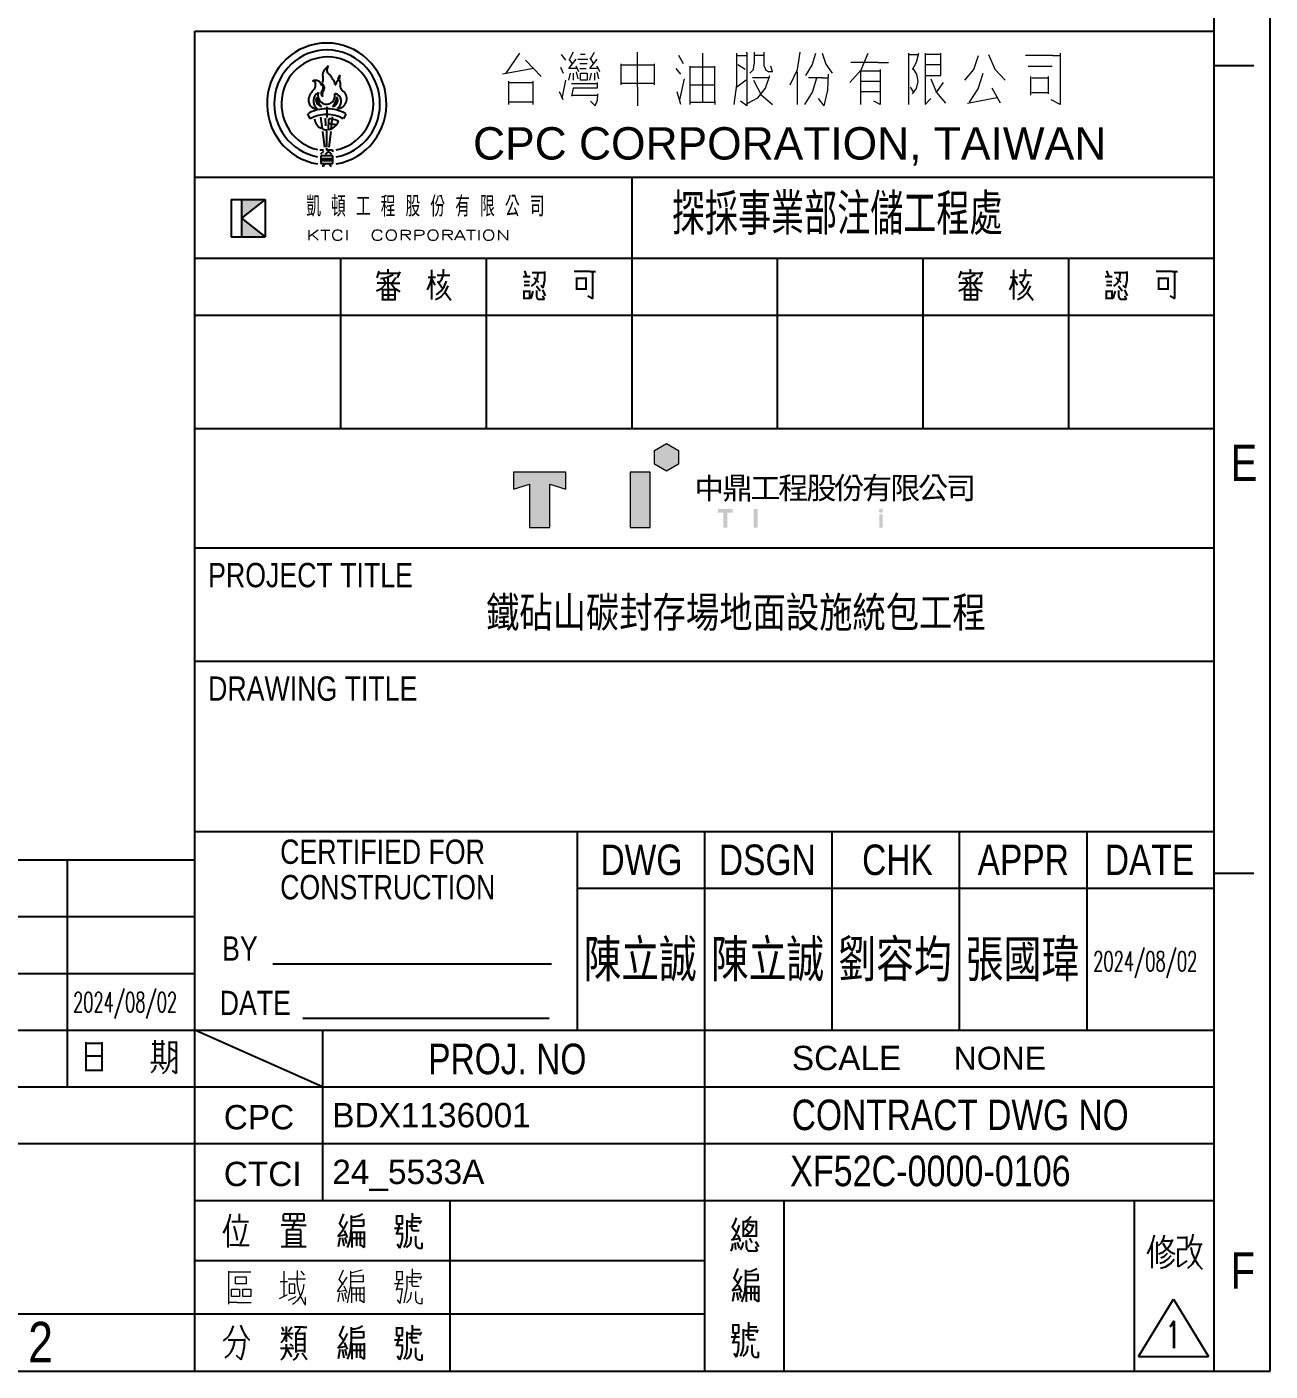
# Model space of a CAD drawing. Extents: x -15449 to 568150, y -1239737 to 53667.
# Drawn here: x 14326.9 to 14487.6, y 7246.1 to 7419.9 of the extents above; entities that cross this region are included whole.
import ezdxf
from ezdxf.enums import TextEntityAlignment as Align

# ---------------------------------------------------------------- set-up
doc = ezdxf.new("R2010")
doc.units = 0
doc.header["$LTSCALE"] = 8
doc.layers.get('0').update_dxf_attribs({"color": 1, "linetype": 'CONTINUOUS'})
for name, color, linetype in [('BOR', 1, 'CONTINUOUS'), ('frame', 7, 'CONTINUOUS'), ('圖框', 7, 'CONTINUOUS')]:
    doc.layers.add(name, color=color, linetype=linetype)
doc.styles.add('CTCIL_A1_DWG$0$ARIAL', font='Arial')
doc.styles.add('RAMANS', font='romans.shx', dxfattribs={"bigfont": 'chineset.shx'})
doc.styles.add('ROMANS', font='ROMANS')
doc.styles.get("Standard").update_dxf_attribs({"font": 'arial.ttf', "width": 0.8})
doc.styles.add('Standard2', font='romans.shx', dxfattribs={"width": 0.8, "bigfont": 'chineset.shx'})
doc.styles.add('WMF-微軟正黑體0', font='Microsoft JhengHei.ttf')

# ---------------------------------------------------------------- blocks, each defined once
blk = doc.blocks.new('CTCIL_A1_DWG')
at = {"layer": '圖框'}
h = blk.add_hatch(color=256, dxfattribs=at)
h.paths.add_polyline_path([(708.29, 154.57), (705.18, 154.57), (705.18, 152.13)])
h.paths.add_polyline_path([(705.18, 152.13), (705.18, 149.69), (708.29, 149.69)])
at = {"linetype": 'Continuous', "lineweight": 25}
for p, q in [((840, 1), (840, 593)), ((832.65, 1), (832.65, 585.5)), ((699.09, 1), (699.09, 176.62)), ((699.09, 176.62), (832.65, 176.62)), ((837.87, 172.08), (832.65, 172.08)), ((714.21, 165.13), (713.88, 165.82)), ((716.37, 166.72), (716.37, 165.34)), ((718.86, 165.82), (718.54, 165.13)), ((715.79, 163.82), (715.58, 165.38)), ((716.18, 165.22), (716.22, 164.21)), ((716.58, 163.72), (716.63, 165.16)), ((716.9, 164.48), (717.07, 164.45)), ((717.07, 165.39), (716.92, 163.81)), ((716.12, 161.42), (715.84, 163.5)), ((716.37, 161.42), (716.37, 163.71)), ((716.91, 163.5), (716.63, 161.42)), ((715.47, 161.1), (715.92, 161.1)), ((715.58, 160.57), (715.98, 160.89)), ((716.19, 160.52), (716.6, 160.83)), ((716.35, 161.31), (716.35, 161.1)), ((716.35, 161.1), (717.14, 161.1)), ((716.6, 160.83), (716.6, 161.1)), ((716.6, 160.83), (717.01, 160.52)), ((717.14, 161.1), (717.14, 160.81)), ((715.58, 160.3), (715.58, 159.3)), ((717.18, 160.3), (715.58, 160.3)), ((715.58, 159.96), (717.18, 159.96)), ((717.18, 159.63), (715.58, 159.63)), ((715.58, 159.3), (717.18, 159.3)), ((715.77, 159), (715.93, 159)), ((715.93, 159), (716.16, 159.3)), ((716.64, 159.29), (716.83, 159)), ((716.83, 159), (717, 159)), ((717.18, 159.3), (717.18, 160.3)), ((699.09, 157.5), (832.65, 157.5)), ((756.33, 157.5), (756.33, 124.55)), ((699.09, 146.87), (832.65, 146.87)), ((718.17, 146.87), (718.17, 124.55)), ((737.25, 146.87), (737.25, 124.55)), ((775.41, 146.87), (775.41, 124.55)), ((794.49, 146.87), (794.49, 124.55)), ((813.57, 146.87), (813.57, 124.55)), ((722.98, 144.3), (723.25, 145.19)), ((723.18, 144.92), (724.23, 144.92)), ((724.23, 144.92), (725.27, 144.92)), ((724.25, 144.35), (725.06, 144.75)), ((724.43, 144.92), (724.43, 145.45)), ((725.27, 144.92), (725.89, 144.92)), ((725.96, 145.1), (725.61, 144.3)), ((730.13, 144.04), (730.13, 145.37)), ((730.83, 144.66), (731.87, 144.66)), ((731.45, 144.11), (731.66, 144.66)), ((731.66, 144.75), (731.66, 145.45)), ((731.87, 144.66), (732.5, 144.66)), ((742.6, 144.43), (742.32, 145.23)), ((744.33, 144.96), (743.29, 144.96)), ((744, 144.23), (744.06, 144.96)), ((744.96, 144.96), (744.33, 144.96)), ((744.96, 143.98), (744.96, 145.14)), ((749.82, 145.14), (748.78, 145.14)), ((750.87, 145.14), (749.82, 145.14)), ((750.87, 145.14), (751.57, 145.14)), ((751.22, 144.25), (751.22, 145.14)), ((799.26, 144.3), (799.55, 145.19)), ((799.47, 144.92), (800.52, 144.92)), ((800.52, 144.92), (801.56, 144.92)), ((800.54, 144.35), (801.35, 144.75)), ((800.72, 144.92), (800.72, 145.46)), ((801.56, 144.92), (802.18, 144.92)), ((802.26, 145.1), (801.91, 144.3)), ((806.43, 144.04), (806.43, 145.37)), ((807.12, 144.66), (808.16, 144.66)), ((807.74, 144.11), (807.96, 144.66)), ((807.96, 144.75), (807.96, 145.46)), ((808.16, 144.66), (808.79, 144.66)), ((818.89, 144.43), (818.61, 145.23)), ((820.63, 144.96), (819.58, 144.96)), ((820.29, 144.23), (820.35, 144.96)), ((821.25, 144.96), (820.63, 144.96)), ((821.25, 143.99), (821.25, 145.14)), ((826.12, 145.14), (825.08, 145.14)), ((827.16, 145.14), (826.12, 145.14)), ((827.16, 145.14), (827.86, 145.14)), ((827.51, 144.25), (827.51, 145.14)), ((722.9, 142.62), (723.56, 142.91)), ((724.02, 143.59), (722.98, 143.59)), ((723.39, 144.22), (724.25, 144.35)), ((723.56, 142.91), (724.09, 143.51)), ((723.67, 142.8), (723.67, 141.47)), ((723.74, 144.22), (724.02, 143.68)), ((725.06, 143.59), (724.02, 143.59)), ((724.43, 143.06), (724.43, 144.39)), ((724.43, 143.06), (724.43, 141.74)), ((724.78, 143.59), (725.28, 142.9)), ((725.41, 144.3), (724.99, 143.68)), ((725.06, 143.59), (725.96, 143.59)), ((725.28, 142.9), (725.96, 142.53)), ((729.58, 142.71), (729.92, 143.52)), ((729.65, 144.39), (730.62, 144.39)), ((729.92, 143.52), (730.13, 144.39)), ((730.13, 144.13), (730.55, 143.33)), ((730.13, 142.71), (730.13, 144.04)), ((730.9, 143.86), (731.52, 142.97)), ((731.11, 143.68), (731.45, 144.11)), ((731.31, 142.54), (731.76, 143.14)), ((731.76, 143.14), (732.08, 143.86)), ((731.9, 142.42), (732.29, 143.24)), ((743.01, 144.43), (742.11, 144.43)), ((742.25, 143.81), (742.95, 143.81)), ((742.95, 143.28), (742.25, 143.28)), ((743.22, 143.19), (743.7, 143.6)), ((743.5, 144.34), (744.13, 143.72)), ((743.7, 143.6), (744, 144.23)), ((744.33, 142.57), (743.85, 143.19)), ((744.41, 143.36), (744.75, 143.01)), ((745.03, 141.95), (744.68, 142.75)), ((744.75, 143.01), (744.96, 143.98)), ((749.13, 143.01), (749.13, 144.34)), ((749.13, 144.25), (750.17, 144.25)), ((749.13, 142.75), (749.13, 143.01)), ((750.17, 142.83), (749.13, 142.83)), ((750.17, 144.25), (750.31, 144.25)), ((750.31, 142.83), (750.17, 142.83)), ((750.31, 144.34), (750.31, 143.01)), ((750.31, 143.01), (750.31, 142.75)), ((751.22, 142.92), (751.22, 144.25)), ((751.22, 141.59), (751.22, 142.92)), ((799.2, 142.62), (799.86, 142.92)), ((800.31, 143.6), (799.26, 143.6)), ((799.68, 144.22), (800.54, 144.35)), ((799.86, 142.92), (800.38, 143.51)), ((799.96, 142.8), (799.96, 141.47)), ((800.03, 144.22), (800.31, 143.69)), ((801.35, 143.6), (800.31, 143.6)), ((800.72, 143.07), (800.72, 144.39)), ((800.72, 143.07), (800.72, 141.74)), ((801.07, 143.6), (801.57, 142.9)), ((801.7, 144.3), (801.28, 143.69)), ((801.35, 143.6), (802.26, 143.6)), ((801.57, 142.9), (802.26, 142.54)), ((805.87, 142.71), (806.22, 143.52)), ((805.94, 144.39), (806.91, 144.39)), ((806.22, 143.52), (806.43, 144.39)), ((806.43, 144.13), (806.84, 143.33)), ((806.43, 142.71), (806.43, 144.04)), ((807.19, 143.86), (807.82, 142.98)), ((807.4, 143.69), (807.74, 144.11)), ((807.6, 142.54), (808.05, 143.14)), ((808.05, 143.14), (808.37, 143.86)), ((808.19, 142.43), (808.58, 143.24)), ((819.31, 144.43), (818.4, 144.43)), ((818.54, 143.81), (819.24, 143.81)), ((819.24, 143.28), (818.54, 143.28)), ((819.52, 143.19), (819.99, 143.6)), ((819.79, 144.34), (820.42, 143.72)), ((819.99, 143.6), (820.29, 144.23)), ((820.63, 142.57), (820.14, 143.19)), ((820.7, 143.36), (821.04, 143.01)), ((821.32, 141.95), (820.98, 142.75)), ((821.04, 143.01), (821.25, 143.99)), ((825.42, 143.01), (825.42, 144.34)), ((825.42, 144.25), (826.47, 144.25)), ((825.42, 142.75), (825.42, 143.01)), ((826.47, 142.83), (825.42, 142.83)), ((826.47, 144.25), (826.61, 144.25)), ((826.61, 142.83), (826.47, 142.83)), ((826.61, 144.34), (826.61, 143.01)), ((826.61, 143.01), (826.61, 142.75)), ((827.51, 142.92), (827.51, 144.25)), ((827.51, 141.6), (827.51, 142.92)), ((724.71, 142.71), (723.67, 142.71)), ((723.67, 142.09), (724.71, 142.09)), ((723.67, 141.38), (723.67, 141.47)), ((723.67, 141.47), (724.71, 141.47)), ((724.43, 141.74), (724.43, 141.47)), ((725.34, 142.71), (724.71, 142.71)), ((724.71, 142.09), (725.34, 142.09)), ((724.71, 141.47), (725.34, 141.47)), ((725.34, 141.38), (725.34, 142.71)), ((730.13, 141.47), (730.13, 142.71)), ((730.62, 141.47), (731.32, 141.81)), ((730.76, 142.09), (731.31, 142.54)), ((731.32, 141.81), (731.9, 142.42)), ((731.87, 142.36), (732.64, 141.38)), ((742.25, 141.51), (742.25, 142.66)), ((742.25, 142.57), (742.95, 142.57)), ((742.95, 141.59), (742.25, 141.59)), ((742.95, 142.66), (742.95, 141.51)), ((743.15, 141.59), (743.43, 142.57)), ((743.85, 142.66), (743.85, 141.95)), ((743.85, 141.95), (743.92, 141.65)), ((743.92, 141.65), (744.13, 141.51)), ((744.13, 141.51), (744.89, 141.51)), ((744.89, 141.51), (744.68, 141.95)), ((750.59, 141.95), (751.22, 141.59)), ((801, 142.71), (799.96, 142.71)), ((799.96, 142.09), (801, 142.09)), ((799.96, 141.38), (799.96, 141.47)), ((799.96, 141.47), (801, 141.47)), ((800.72, 141.74), (800.72, 141.47)), ((801.63, 142.71), (801, 142.71)), ((801, 142.09), (801.63, 142.09)), ((801, 141.47), (801.63, 141.47)), ((801.63, 141.38), (801.63, 142.71)), ((806.43, 141.47), (806.43, 142.71)), ((806.91, 141.47), (807.61, 141.81)), ((807.05, 142.09), (807.6, 142.54)), ((807.61, 141.81), (808.19, 142.43)), ((808.16, 142.36), (808.93, 141.38)), ((818.54, 141.51), (818.54, 142.66)), ((818.54, 142.57), (819.24, 142.57)), ((819.24, 141.6), (818.54, 141.6)), ((819.24, 142.66), (819.24, 141.51)), ((819.44, 141.6), (819.72, 142.57)), ((820.14, 142.66), (820.14, 141.95)), ((820.14, 141.95), (820.21, 141.65)), ((820.21, 141.65), (820.42, 141.51)), ((820.42, 141.51), (821.18, 141.51)), ((821.18, 141.51), (820.98, 141.95)), ((826.88, 141.95), (827.51, 141.6)), ((699.09, 139.43), (832.65, 139.43)), ((699.09, 124.55), (832.65, 124.55)), ((699.09, 108.92), (832.65, 108.92)), ((699.09, 94.04), (832.65, 94.04)), ((699.09, 38.25), (699.09, 90.32)), ((699.09, 71.73), (832.65, 71.73)), ((749.18, 71.73), (749.18, 45.69)), ((765.87, 71.73), (765.87, 45.69)), ((782.57, 71.73), (782.57, 45.69)), ((799.26, 71.73), (799.26, 45.69)), ((815.96, 71.73), (815.96, 45.69)), ((540.49, 68.01), (699.09, 68.01)), ((682.4, 38.25), (682.4, 68.01)), ((837.87, 66.21), (832.65, 66.21)), ((749.18, 64.29), (832.65, 64.29)), ((540.49, 60.57), (699.09, 60.57)), ((540.49, 53.13), (699.09, 53.13)), ((709.31, 54.39), (745.81, 54.39)), ((713.25, 47.25), (745.5, 47.25)), ((540.49, 45.69), (699.09, 45.69)), ((684.84, 42.61), (684.84, 44.11)), ((686.87, 44.11), (686.87, 42.61)), ((693.87, 42.91), (693.87, 44.4)), ((694.81, 44.4), (694.81, 42.91)), ((695.75, 42.71), (695.75, 44.2)), ((695.75, 44.11), (696.61, 44.11)), ((696.61, 44.2), (696.61, 43.01)), ((699.09, 45.69), (832.65, 45.69)), ((715.79, 38.25), (699.09, 45.69)), ((715.79, 45.69), (715.79, 23.38)), ((765.87, 45.69), (765.87, 1)), ((684.84, 44), (686.01, 44)), ((684.84, 41.11), (684.84, 42.61)), ((684.84, 42.31), (686.01, 42.31)), ((686.01, 44), (686.87, 44)), ((686.01, 42.31), (686.87, 42.31)), ((686.87, 42.61), (686.87, 41.11)), ((693.48, 43.9), (694.66, 43.9)), ((693.87, 43.21), (694.81, 43.21)), ((693.87, 41.41), (693.87, 42.91)), ((694.81, 42.31), (693.95, 42.31)), ((694.66, 43.9), (695.12, 43.9)), ((694.81, 42.91), (694.81, 41.41)), ((695.75, 41.81), (695.75, 42.71)), ((695.83, 43.31), (696.53, 42.91)), ((696.61, 43.01), (696.61, 41.52)), ((684.84, 40.32), (684.84, 41.11)), ((686.87, 41.11), (686.87, 40.32)), ((694.5, 41.41), (693.33, 41.41)), ((693.4, 40.12), (693.79, 40.54)), ((693.79, 40.54), (694.03, 41.11)), ((694.5, 41.41), (695.36, 41.41)), ((694.97, 40.52), (694.5, 41.22)), ((695.35, 40.46), (695.65, 41.09)), ((695.65, 41.09), (695.75, 41.81)), ((695.83, 41.52), (696.53, 42.11)), ((696.61, 41.52), (696.61, 40.02)), ((686.01, 40.42), (684.84, 40.42)), ((686.87, 40.42), (686.01, 40.42)), ((694.89, 40.02), (695.35, 40.46)), ((696.61, 40.02), (696.14, 40.42)), ((540.49, 38.25), (699.09, 38.25)), ((699.09, 38.25), (832.65, 38.25)), ((540.49, 30.82), (699.09, 30.82)), ((699.09, 30.82), (832.65, 30.82)), ((699.09, 23.38), (832.65, 23.38)), ((732.48, 23.38), (732.48, 1)), ((776.31, 1), (776.31, 23.38)), ((822.22, 1), (822.22, 23.38)), ((703.61, 20.93), (703.75, 21.6)), ((704.93, 20.6), (704.93, 21.6)), ((710.71, 21.6), (711.03, 21.6)), ((710.71, 20.71), (710.71, 21.5)), ((711.03, 21.6), (712.2, 21.6)), ((711.57, 20.71), (711.57, 21.6)), ((712.2, 21.6), (713.37, 21.6)), ((712.51, 21.5), (712.51, 20.71)), ((713.37, 21.6), (713.37, 20.71)), ((718.06, 20.31), (718.61, 21.6)), ((719.55, 21.4), (719.55, 19.91)), ((719.55, 21.2), (720.06, 21.21)), ((720.06, 21.21), (720.57, 21.34)), ((720.57, 21.34), (721.04, 21.6)), ((725.49, 21.4), (725.49, 20.31)), ((726.28, 21.3), (725.49, 21.3)), ((726.28, 20.31), (726.28, 21.4)), ((727.61, 20.6), (727.61, 21.7)), ((771.63, 20.88), (771.93, 21.3)), ((702.82, 19.11), (703.14, 19.67)), ((703.14, 19.67), (703.41, 20.28)), ((703.41, 20.28), (703.61, 20.93)), ((703.44, 18.91), (703.44, 20.41)), ((703.91, 20.6), (705.08, 20.6)), ((704.49, 19.08), (704.22, 20.01)), ((705.08, 20.6), (706.1, 20.6)), ((705.63, 19.38), (705.79, 20.31)), ((711.57, 20.11), (710.4, 20.11)), ((711.89, 20.71), (710.71, 20.71)), ((712.28, 19.51), (711.1, 19.51)), ((711.1, 19.51), (711.1, 18.71)), ((712.75, 20.11), (711.57, 20.11)), ((712.12, 20.6), (711.81, 19.51)), ((713.06, 20.71), (711.89, 20.71)), ((712.98, 19.51), (712.28, 19.51)), ((712.75, 20.11), (713.69, 20.11)), ((712.98, 18.01), (712.98, 19.51)), ((713.37, 20.71), (713.06, 20.71)), ((718.61, 19.61), (717.99, 20.41)), ((718.32, 19.26), (718.74, 19.9)), ((719.08, 18.51), (718.69, 19.41)), ((718.74, 19.9), (719.08, 20.6)), ((719.54, 18.91), (719.55, 19.51)), ((719.55, 20.8), (720.72, 20.8)), ((720.72, 20.01), (719.55, 20.01)), ((719.55, 19.91), (719.55, 19.51)), ((720.72, 20.8), (721.19, 20.8)), ((721.19, 20.01), (720.72, 20.01)), ((721.19, 20.9), (721.19, 20.01)), ((726.35, 19.71), (725.26, 19.71)), ((725.49, 20.31), (726.28, 20.31)), ((725.49, 18.91), (725.75, 19.58)), ((725.75, 19.58), (725.88, 20.31)), ((726.9, 19.31), (726.9, 20.8)), ((726.9, 20.6), (728.08, 20.6)), ((728.23, 20.01), (727.14, 20.01)), ((727.53, 19.61), (727.53, 20.51)), ((727.53, 19.61), (727.57, 19.47)), ((727.57, 19.47), (727.68, 19.41)), ((727.61, 21.1), (728.62, 21.1)), ((727.68, 19.41), (728.47, 19.41)), ((728.08, 20.6), (728.7, 20.6)), ((728.78, 20.71), (728.54, 20.31)), ((769.51, 19.81), (769.83, 20.42)), ((770.13, 19.11), (769.51, 19.91)), ((769.83, 20.42), (770.06, 21.1)), ((770.11, 19.09), (770.45, 20.11)), ((771, 19.21), (771, 20.7)), ((771, 20.6), (772.17, 20.6)), ((771.07, 19.51), (771.41, 19.9)), ((771.23, 20.6), (771.63, 20.88)), ((771.31, 19.61), (771.78, 19.11)), ((771.41, 19.9), (771.62, 20.4)), ((772.25, 20), (771.7, 20.2)), ((771.76, 19.13), (772.11, 19.61)), ((772.11, 19.61), (772.33, 20.2)), ((772.17, 20.6), (772.64, 20.6)), ((772.64, 20.7), (772.64, 19.21)), ((703.44, 17.42), (703.44, 18.91)), ((704.69, 18.11), (704.49, 19.08)), ((705.08, 17.62), (705.4, 18.48)), ((705.4, 18.48), (705.63, 19.38)), ((711.1, 18.91), (712.28, 18.91)), ((711.1, 18.71), (711.1, 17.22)), ((712.28, 18.31), (711.1, 18.31)), ((711.1, 17.82), (712.28, 17.82)), ((712.28, 18.91), (712.98, 18.91)), ((712.98, 18.31), (712.28, 18.31)), ((712.28, 17.82), (712.98, 17.82)), ((712.98, 17.32), (712.98, 18.01)), ((717.83, 18.71), (718.32, 19.26)), ((717.83, 18.71), (718.93, 18.91)), ((717.91, 17.32), (718.14, 18.51)), ((718.38, 18.51), (718.61, 17.42)), ((719, 17.72), (718.77, 18.51)), ((719.08, 17.22), (719.3, 17.75)), ((719.3, 17.75), (719.46, 18.32)), ((719.46, 18.32), (719.54, 18.91)), ((719.71, 17.82), (719.71, 19.31)), ((719.71, 19.21), (720.88, 19.21)), ((719.71, 18.41), (720.88, 18.41)), ((719.71, 17.22), (719.71, 17.82)), ((720.26, 19.21), (720.26, 17.72)), ((720.26, 17.72), (720.26, 17.42)), ((720.8, 17.72), (720.8, 19.21)), ((720.8, 17.42), (720.8, 17.72)), ((720.88, 19.21), (721.27, 19.21)), ((720.88, 18.41), (721.27, 18.41)), ((721.27, 19.31), (721.27, 18.71)), ((721.27, 18.71), (721.27, 17.22)), ((726.28, 19.01), (725.57, 19.01)), ((725.96, 17.12), (726.17, 17.75)), ((726.17, 17.75), (726.28, 18.43)), ((726.28, 18.43), (726.28, 19.11)), ((726.51, 17.22), (726.71, 17.67)), ((726.71, 17.67), (726.85, 18.17)), ((726.85, 18.17), (726.91, 18.69)), ((726.9, 19.21), (726.9, 19.31)), ((726.91, 18.69), (726.9, 19.21)), ((727.11, 17.45), (727.32, 17.78)), ((727.32, 17.78), (727.44, 18.18)), ((727.44, 18.18), (727.45, 18.61)), ((728, 18.71), (728, 17.72)), ((728, 17.72), (728.03, 17.49)), ((728.86, 17.12), (728.86, 17.82)), ((769.43, 18.21), (770.53, 18.41)), ((769.53, 17.2), (769.59, 17.71)), ((769.59, 18.21), (770.11, 19.09)), ((769.98, 16.92), (769.9, 17.81)), ((770.45, 18.44), (770.21, 18.81)), ((770.45, 17.12), (770.21, 17.91)), ((770.61, 18.01), (770.45, 18.44)), ((770.87, 17.37), (771, 17.91)), ((771, 18.61), (771, 19.21)), ((772.17, 18.71), (771, 18.71)), ((771.31, 18.81), (771.76, 19.13)), ((771.39, 17.22), (771.39, 18.11)), ((771.78, 18.41), (772.09, 17.81)), ((772.64, 18.71), (772.17, 18.71)), ((772.56, 18.01), (772.95, 17.32)), ((772.64, 19.21), (772.64, 18.61)), ((824.33, 17.13), (824.64, 17.97)), ((824.53, 16.17), (824.53, 17.66)), ((824.64, 17.97), (824.84, 18.86)), ((825.16, 17.96), (825.16, 16.47)), ((825.39, 17.46), (825.75, 17.83)), ((825.75, 17.83), (826.01, 18.31)), ((825.86, 18.06), (827.03, 18.06)), ((825.94, 17.76), (826.35, 17.12)), ((826.01, 18.31), (826.17, 18.86)), ((826.95, 17.58), (827.27, 18.26)), ((827.03, 18.06), (827.19, 18.06)), ((828.99, 18.46), (827.82, 18.46)), ((829.07, 18.46), (828.99, 18.46)), ((829.07, 17.17), (829.07, 18.66)), ((829.22, 17.26), (829.57, 17.74)), ((829.57, 17.74), (829.82, 18.32)), ((829.61, 17.66), (830.79, 17.66)), ((829.82, 18.32), (829.93, 18.96)), ((830.67, 16.71), (830.87, 17.66)), ((830.79, 17.66), (831.1, 17.66)), ((703.44, 17.22), (703.44, 17.42)), ((704.85, 17.52), (703.67, 17.52)), ((704.85, 17.52), (706.02, 17.52)), ((706.02, 17.52), (706.18, 17.52)), ((710.4, 17.32), (711.57, 17.32)), ((711.57, 17.32), (712.75, 17.32)), ((712.75, 17.32), (713.69, 17.32)), ((721.27, 17.22), (720.88, 17.52)), ((725.96, 17.12), (725.65, 17.62)), ((726.82, 17.22), (727.11, 17.45)), ((728.03, 17.49), (728.13, 17.3)), ((728.13, 17.3), (728.29, 17.17)), ((728.29, 17.17), (728.47, 17.12)), ((728.47, 17.12), (728.86, 17.12)), ((769.35, 16.72), (769.53, 17.2)), ((770.61, 16.92), (770.87, 17.37)), ((771.39, 17.22), (771.44, 16.97)), ((771.44, 16.97), (771.58, 16.79)), ((771.58, 16.79), (771.78, 16.72)), ((772.79, 16.72), (771.78, 16.72)), ((772.56, 17.32), (772.79, 16.72)), ((823.91, 16.37), (824.33, 17.13)), ((824.53, 14.68), (824.53, 16.17)), ((825.16, 16.47), (825.16, 15.07)), ((825.39, 16.37), (825.98, 16.6)), ((825.7, 15.87), (826.18, 16.05)), ((825.98, 16.6), (826.52, 17.02)), ((826.18, 16.05), (826.56, 16.47)), ((826.35, 17.12), (826.89, 16.65)), ((826.52, 17.02), (826.95, 17.58)), ((826.61, 15.68), (827.03, 16.17)), ((826.89, 16.65), (827.5, 16.37)), ((827.97, 15.57), (827.97, 17.07)), ((827.97, 16.97), (829.07, 16.97)), ((829.07, 16.97), (829.07, 17.17)), ((829.61, 17.26), (829.8, 16.41)), ((829.8, 16.41), (830.12, 15.63)), ((830.32, 15.84), (830.67, 16.71)), ((699.09, 15.52), (765.88, 15.52)), ((769.74, 13.16), (770.29, 14.46)), ((771.23, 14.26), (771.23, 12.77)), ((771.23, 14.06), (772, 14.12)), ((772, 14.12), (772.72, 14.46)), ((824.53, 14.48), (824.53, 14.68)), ((825.55, 15.17), (826.11, 15.34)), ((825.62, 14.48), (826.3, 14.66)), ((826.11, 15.34), (826.61, 15.68)), ((826.3, 14.66), (826.92, 15.07)), ((826.92, 15.07), (827.42, 15.67)), ((827.97, 14.68), (827.97, 15.57)), ((829.07, 15.47), (827.97, 14.68)), ((829.22, 14.48), (829.83, 15.08)), ((829.83, 15.08), (830.32, 15.84)), ((830.12, 15.63), (830.56, 14.94)), ((830.56, 14.94), (831.1, 14.38)), ((769.51, 11.57), (770.22, 12.43)), ((770.29, 12.47), (769.67, 13.26)), ((770.22, 12.43), (770.76, 13.46)), ((771.2, 11.57), (771.23, 12.37)), ((771.23, 13.66), (772.4, 13.66)), ((772.4, 12.86), (771.23, 12.86)), ((771.23, 12.77), (771.23, 12.37)), ((772.4, 13.66), (772.87, 13.66)), ((772.87, 12.86), (772.4, 12.86)), ((772.87, 13.76), (772.87, 12.86)), ((769.51, 11.57), (770.61, 11.77)), ((769.59, 10.17), (769.82, 11.37)), ((770.06, 11.37), (770.29, 10.28)), ((770.76, 11.37), (770.37, 12.27)), ((770.68, 10.57), (770.45, 11.37)), ((770.76, 10.08), (771.04, 10.79)), ((771.04, 10.79), (771.2, 11.57)), ((771.39, 10.67), (771.39, 12.17)), ((771.39, 12.07), (772.56, 12.07)), ((771.39, 11.27), (772.56, 11.27)), ((771.39, 10.08), (771.39, 10.67)), ((771.93, 12.07), (771.93, 10.57)), ((771.93, 10.57), (771.93, 10.28)), ((772.48, 10.57), (772.48, 12.07)), ((772.48, 10.28), (772.48, 10.57)), ((772.56, 12.07), (772.95, 12.07)), ((772.56, 11.27), (772.95, 11.27)), ((772.95, 12.17), (772.95, 11.57)), ((772.95, 11.57), (772.95, 10.08)), ((772.95, 10.08), (772.56, 10.37)), ((822.76, 2.91), (827.35, 10.42)), ((827.35, 10.42), (831.94, 2.91)), ((8.35, 8.5), (699.09, 8.5)), ((699.09, 8.5), (765.87, 8.5)), ((769.59, 7.12), (769.59, 6.02)), ((770.37, 6.02), (770.37, 7.12)), ((771.7, 6.32), (771.7, 7.42)), ((702.82, 4.95), (703.26, 5.3)), ((703.26, 5.3), (703.65, 5.77)), ((703.65, 5.77), (703.94, 6.32)), ((703.94, 6.32), (704.14, 6.94)), ((705.08, 7.04), (705.27, 6.46)), ((705.27, 6.46), (705.53, 5.92)), ((705.53, 5.92), (705.87, 5.44)), ((705.87, 5.44), (706.26, 5.05)), ((710.4, 5.95), (711.57, 5.95)), ((710.48, 6.74), (710.71, 6.25)), ((710.69, 5.06), (710.93, 5.43)), ((710.93, 5.43), (711.1, 5.85)), ((711.1, 5.35), (711.1, 6.84)), ((711.1, 4.85), (711.1, 5.35)), ((711.18, 5.85), (711.81, 5.25)), ((711.81, 6.74), (711.34, 6.15)), ((711.57, 5.95), (711.96, 5.95)), ((713.29, 6.74), (712.12, 6.74)), ((712.36, 5.95), (712.9, 6.64)), ((712.36, 4.55), (712.36, 6.05)), ((712.36, 5.95), (713.45, 5.95)), ((713.29, 6.74), (713.76, 6.74)), ((713.45, 6.05), (713.45, 4.55)), ((718.61, 4.95), (717.99, 5.75)), ((718.06, 5.65), (718.61, 6.94)), ((718.74, 5.24), (719.08, 5.95)), ((719.55, 6.74), (719.55, 5.25)), ((719.55, 6.54), (720.06, 6.55)), ((719.55, 6.15), (720.72, 6.15)), ((720.72, 5.35), (719.55, 5.35)), ((720.06, 6.55), (720.57, 6.69)), ((720.57, 6.69), (721.04, 6.94)), ((720.72, 6.15), (721.19, 6.15)), ((721.19, 5.35), (720.72, 5.35)), ((721.19, 6.25), (721.19, 5.35)), ((725.49, 6.74), (725.49, 5.65)), ((726.28, 6.64), (725.49, 6.64)), ((725.49, 5.65), (726.28, 5.65)), ((725.75, 4.92), (725.88, 5.65)), ((726.28, 5.65), (726.28, 6.74)), ((726.9, 4.65), (726.9, 6.15)), ((726.9, 5.95), (728.08, 5.95)), ((728.23, 5.35), (727.14, 5.35)), ((727.53, 4.95), (727.53, 5.85)), ((727.61, 5.95), (727.61, 7.04)), ((727.61, 6.44), (728.62, 6.44)), ((728.08, 5.95), (728.7, 5.95)), ((728.78, 6.05), (728.54, 5.65)), ((770.45, 5.43), (769.35, 5.43)), ((770.37, 7.02), (769.59, 7.02)), ((769.59, 6.02), (770.37, 6.02)), ((769.59, 4.63), (769.84, 5.3)), ((769.84, 5.3), (769.98, 6.02)), ((771, 5.03), (771, 6.52)), ((771, 6.32), (772.17, 6.32)), ((772.33, 5.73), (771.23, 5.73)), ((771.62, 5.33), (771.62, 6.22)), ((771.62, 5.33), (771.67, 5.19)), ((771.7, 6.82), (772.72, 6.82)), ((772.17, 6.32), (772.79, 6.32)), ((772.87, 6.42), (772.64, 6.02)), ((704.61, 5.05), (703.44, 5.05)), ((703.8, 3.43), (704.07, 3.92)), ((704.07, 3.92), (704.23, 4.47)), ((704.23, 4.47), (704.3, 5.05)), ((705.55, 5.05), (704.61, 5.05)), ((705.43, 3.36), (705.59, 4.29)), ((705.59, 4.29), (705.63, 5.25)), ((711.49, 3.95), (710.32, 3.95)), ((710.4, 4.75), (710.69, 5.06)), ((711.02, 3.45), (711.1, 3.86)), ((711.1, 3.86), (711.1, 4.55)), ((711.81, 2.86), (711.18, 3.86)), ((712.04, 3.95), (711.49, 3.95)), ((711.96, 4.25), (711.57, 4.55)), ((712.36, 5.25), (713.45, 5.25)), ((712.36, 3.46), (712.36, 4.55)), ((713.45, 4.45), (712.36, 4.45)), ((713.45, 3.66), (712.36, 3.66)), ((713.45, 4.55), (713.45, 3.46)), ((717.83, 4.05), (718.32, 4.6)), ((717.83, 4.05), (718.93, 4.25)), ((717.91, 2.66), (718.14, 3.86)), ((718.32, 4.6), (718.74, 5.24)), ((718.38, 3.86), (718.61, 2.76)), ((719.08, 3.86), (718.69, 4.75)), ((719, 3.06), (718.77, 3.86)), ((719.3, 3.09), (719.46, 3.66)), ((719.46, 3.66), (719.54, 4.25)), ((719.54, 4.25), (719.55, 4.85)), ((719.55, 5.25), (719.55, 4.85)), ((719.71, 3.16), (719.71, 4.65)), ((719.71, 4.55), (720.88, 4.55)), ((719.71, 3.76), (720.88, 3.76)), ((720.26, 4.55), (720.26, 3.06)), ((720.8, 3.06), (720.8, 4.55)), ((720.88, 4.55), (721.27, 4.55)), ((720.88, 3.76), (721.27, 3.76)), ((721.27, 4.65), (721.27, 4.05)), ((721.27, 4.05), (721.27, 2.56)), ((726.35, 5.05), (725.26, 5.05)), ((725.49, 4.25), (725.75, 4.92)), ((726.28, 4.35), (725.57, 4.35)), ((726.17, 3.09), (726.28, 3.77)), ((726.28, 3.77), (726.28, 4.45)), ((726.85, 3.51), (726.91, 4.03)), ((726.9, 4.55), (726.9, 4.65)), ((726.91, 4.03), (726.9, 4.55)), ((727.32, 3.12), (727.44, 3.53)), ((727.44, 3.53), (727.45, 3.95)), ((727.53, 4.95), (727.57, 4.81)), ((727.57, 4.81), (727.68, 4.75)), ((727.68, 4.75), (728.47, 4.75)), ((728, 4.05), (728, 3.06)), ((770.37, 4.73), (769.67, 4.73)), ((770.06, 2.84), (770.33, 3.8)), ((770.33, 3.8), (770.37, 4.83)), ((770.61, 2.94), (770.86, 3.55)), ((770.86, 3.55), (770.99, 4.23)), ((770.99, 4.23), (771, 4.93)), ((771, 4.93), (771, 5.03)), ((771.28, 3.27), (771.5, 3.76)), ((771.5, 3.76), (771.54, 4.33)), ((771.67, 5.19), (771.78, 5.13)), ((771.78, 5.13), (772.56, 5.13)), ((772.09, 4.43), (772.09, 3.44)), ((772.95, 2.84), (772.95, 3.53)), ((703.05, 2.76), (703.46, 3.04)), ((703.46, 3.04), (703.8, 3.43)), ((705.16, 2.46), (704.54, 3.06)), ((705.16, 2.46), (705.43, 3.36)), ((710.4, 2.46), (710.66, 2.73)), ((710.66, 2.73), (710.87, 3.07)), ((710.87, 3.07), (711.02, 3.45)), ((711.96, 2.46), (712.27, 2.66)), ((712.27, 2.66), (712.51, 2.97)), ((712.51, 2.97), (712.67, 3.36)), ((713.76, 2.46), (713.14, 3.36)), ((719.08, 2.56), (719.3, 3.09)), ((719.71, 2.56), (719.71, 3.16)), ((720.26, 3.06), (720.26, 2.76)), ((720.8, 2.76), (720.8, 3.06)), ((721.27, 2.56), (720.88, 2.86)), ((725.96, 2.46), (725.65, 2.96)), ((725.96, 2.46), (726.17, 3.09)), ((726.51, 2.56), (726.71, 3.02)), ((726.71, 3.02), (726.85, 3.51)), ((726.82, 2.56), (727.11, 2.79)), ((727.11, 2.79), (727.32, 3.12)), ((728, 3.06), (728.03, 2.83)), ((728.03, 2.83), (728.13, 2.64)), ((728.13, 2.64), (728.29, 2.51)), ((728.29, 2.51), (728.47, 2.46)), ((728.47, 2.46), (728.86, 2.46)), ((728.86, 2.46), (728.86, 3.16)), ((770.06, 2.84), (769.74, 3.33)), ((770.92, 2.94), (771.28, 3.27)), ((772.09, 3.44), (772.15, 3.14)), ((772.15, 3.14), (772.33, 2.92)), ((772.33, 2.92), (772.56, 2.84)), ((772.56, 2.84), (772.95, 2.84)), ((822.76, 2.91), (831.94, 2.91)), ((0, 1), (840, 1))]:
    blk.add_line(p, q, dxfattribs=at)
at = {"ltscale": 0.3}
for p, q in [((749.18, 71.73), (749.18, 64.29)), ((715.79, 45.69), (765.87, 45.69)), ((715.79, 45.69), (715.79, 38.25)), ((765.87, 45.69), (765.87, 38.25))]:
    blk.add_line(p, q, dxfattribs=at)
at = {"lineweight": 0}
for points in [[(739.89, 171.15), (741.69, 173.74)], [(742.4, 172.83), (744.45, 170.69)], [(747.72, 172.83), (747.12, 173.59)], [(749.15, 171.76), (748.08, 171.76), (749.04, 172.98)], [(748.08, 172.98), (748.55, 172.37)], [(748.68, 173.9), (748.2, 172.98)], [(749.27, 172.98), (750.6, 172.98)], [(750.23, 173.59), (749.64, 173.59)], [(750.83, 173.13), (751.31, 172.37)], [(751.91, 171.76), (750.83, 171.76), (751.79, 172.98)], [(750.95, 172.98), (751.44, 173.9)], [(757.1, 169.31), (757.1, 171.6), (757.1, 173.9)], [(763.13, 172.37), (762.53, 173.44)], [(765.65, 167.33), (765.65, 169.16), (765.65, 171.45), (765.65, 173.74)], [(769.76, 167.02), (770.12, 169.62), (770.12, 171.91), (770.12, 173.74)], [(770.12, 173.44), (771.44, 173.44)], [(771.44, 173.74), (771.44, 171.45), (771.44, 169.16), (771.44, 166.87), (770.6, 167.48)], [(771.44, 173.74), (771.44, 173.9)], [(772.4, 173.9), (772.4, 172.37)], [(773.71, 173.44), (772.4, 173.44)], [(773.71, 172.06), (773.71, 173.9)], [(777.1, 169.62), (778.04, 171.62), (778.43, 173.9)], [(779.15, 170.84), (779.99, 172.16), (780.46, 173.74)], [(781.3, 173.74), (781.78, 172.29), (782.62, 171.15)], [(784.93, 169.92), (786.41, 171.56), (787.33, 173.74)], [(792.64, 167.02), (792.64, 169.16), (792.64, 171.45), (792.64, 173.74)], [(792.64, 173.59), (793.84, 173.59)], [(793.13, 171.6), (793.67, 172.59), (793.96, 173.74)], [(794.8, 173.74), (794.8, 171.6), (794.8, 169.31)], [(796.84, 173.59), (796.6, 173.59), (794.8, 173.59)], [(796.84, 170.84), (796.84, 171.45), (796.84, 173.74)], [(799.99, 170.23), (801.15, 171.59), (801.79, 173.44)], [(803.11, 173.59), (803.93, 171.65), (805.26, 170.23)], [(811.54, 173.44), (809.74, 173.44), (807.94, 173.44)], [(812.49, 173.74), (812.49, 171.45), (812.49, 169.16), (812.49, 167.02), (811.29, 167.63)], [(811.54, 173.44), (812.49, 173.44)], [(743.49, 171.76), (739.41, 171)], [(747, 171.91), (747.36, 171.15)], [(748.08, 170.23), (748.32, 171.15)], [(748.68, 171.15), (748.68, 170.23)], [(749.39, 171.3), (749.04, 172.06)], [(749.04, 171.3), (749.27, 170.39)], [(750.48, 172.37), (749.52, 172.37)], [(749.52, 171.76), (750.35, 171.76)], [(750.83, 170.23), (751.07, 171.15)], [(751.44, 171.15), (751.44, 170.23)], [(752.15, 171.3), (751.79, 172.06)], [(752.03, 170.39), (751.79, 171.3)], [(754.95, 169.62), (754.95, 170.08), (754.95, 172.37)], [(754.95, 172.21), (756.75, 172.21), (758.54, 172.21), (759.26, 172.21)], [(759.26, 172.37), (759.26, 170.08), (759.26, 169.62)], [(762.77, 171), (762.17, 171.76)], [(763.97, 172.06), (763.97, 169.77), (763.97, 167.48), (763.97, 167.02)], [(767.21, 171.91), (765.77, 171.91), (763.97, 171.91)], [(767.21, 167.48), (767.21, 169.77), (767.21, 172.06)], [(771.2, 171.6), (770.24, 172.21)], [(771.8, 171.15), (772.28, 171.62), (772.4, 172.37)], [(773.71, 172.06), (773.89, 171.52), (774.32, 171.3)], [(774.79, 171.3), (774.32, 171.3)], [(774.79, 171.3), (774.55, 172.06)], [(778.06, 167.02), (778.06, 169.01), (778.06, 171.3)], [(781.54, 166.87), (782.05, 168.88), (782.14, 171)], [(788.65, 172.52), (786.85, 172.52), (785.05, 172.52)], [(786.37, 167.02), (786.37, 169.16), (786.37, 171.45), (788.17, 171.45), (788.89, 171.45)], [(788.89, 171.6), (788.89, 169.31), (788.89, 167.02), (788.05, 167.48)], [(788.65, 172.52), (789.97, 172.52)], [(793.13, 168.4), (793.64, 169.11), (793.86, 170.04), (793.71, 170.99), (793.24, 171.76)], [(796.84, 172.21), (796.6, 172.21), (794.8, 172.21)], [(800.59, 167.33), (801.72, 169.07), (802.38, 171.15)], [(808.3, 172.06), (810.09, 172.06), (811.42, 172.06)], [(740.25, 167.02), (740.25, 167.79), (740.25, 170.08)], [(740.25, 169.92), (742.05, 169.92), (743.36, 169.92)], [(743.36, 170.08), (743.36, 167.79), (743.36, 167.02)], [(747.24, 167.79), (747.72, 170.23)], [(751.79, 169.92), (751.79, 169.16), (749.99, 169.16), (748.68, 169.16), (748.43, 168.1)], [(748.43, 169.77), (750.23, 169.77), (751.79, 169.77)], [(759.26, 169.77), (758.54, 169.77), (756.75, 169.77), (754.95, 169.77)], [(757.1, 169.31), (757.1, 167.02), (757.1, 166.87)], [(762.66, 167.63), (763.25, 170.39)], [(763.97, 169.62), (765.77, 169.62), (767.21, 169.62)], [(771.32, 170.23), (770.12, 169.31)], [(771.56, 167.18), (772.87, 167.9), (773.87, 169.18), (774.44, 170.84)], [(774.32, 170.53), (773.96, 170.53), (772.16, 170.53)], [(772.28, 170.23), (773.29, 168.31), (774.79, 167.02)], [(779.02, 167.02), (780.01, 168.63), (780.58, 170.53)], [(781.3, 170.53), (779.51, 170.53)], [(781.3, 170.53), (782.14, 170.53)], [(786.37, 170.08), (788.17, 170.08), (788.89, 170.08)], [(793.36, 168.55), (792.88, 169.31)], [(794.8, 170.84), (795.04, 170.84), (796.84, 170.84)], [(794.8, 169.31), (794.8, 167.02), (795.52, 167.79)], [(795.52, 170.39), (796.28, 168.59), (797.44, 167.18)], [(796.24, 168.55), (797.2, 169.92)], [(804.67, 167.18), (803.59, 169.16)], [(808.66, 168.24), (808.66, 168.4), (808.66, 170.69)], [(808.78, 170.53), (810.58, 170.53), (810.93, 170.53)], [(810.93, 170.69), (810.93, 168.4)], [(747.36, 167.63), (746.88, 168.7)], [(748.55, 168.24), (750.35, 168.24), (751.91, 168.24)], [(751.56, 166.87), (750.95, 167.48)], [(751.56, 166.87), (751.86, 167.58), (751.91, 168.4)], [(762.77, 167.02), (762.29, 168.7)], [(767.21, 167.48), (767.21, 167.02)], [(781.54, 166.87), (780.82, 167.79)], [(788.17, 168.7), (786.37, 168.7)], [(788.89, 168.7), (788.17, 168.7)], [(800.35, 167.18), (804.18, 167.94)], [(810.93, 168.55), (810.58, 168.55), (808.78, 168.55)], [(743.36, 167.33), (742.05, 167.33), (740.25, 167.33)], [(763.97, 167.33), (765.77, 167.33), (767.21, 167.33)]]:
    blk.add_lwpolyline(points, dxfattribs=at)
blk.add_lwpolyline([(750.48, 171.15), (750.48, 170.23), (749.64, 170.23), (749.64, 171.15), (750.48, 171.15)], close=True, dxfattribs=at)
at = {"linetype": 'Continuous', "lineweight": 25}
for centre, major_axis, start_param, end_param in [((716.37, 167.11), (0, -7.97), 0.156326, 6.126859), ((716.41, 167.11), (0, -7.06), 0.171023, 6.100697), ((716.45, 167.11), (0, -6.14), 0.192018, 6.066566), ((716.82, 170.89), (0, 1.02), 0.743909, 1.809403), ((711.09, 176.49), (0, 7.07), 3.956038, 4.047264), ((716.7, 171.52), (0, 0.35), 0.906656, 2.267644), ((717.27, 171.67), (0, 0.851), 1.00668, 1.496613), ((717, 171.46), (0, 0.597), 1.846911, 2.70977), ((716.19, 170.21), (0, 0.908), 5.046231, 5.592009), ((714.74, 169.85), (0, -0.332), 3.107884, 3.967873), ((714.56, 169.82), (0, -0.266), 2.412506, 3.36866), ((713.95, 169.62), (0, 0.979), 4.076707, 4.766205), ((714.68, 169.87), (0, 0.153), 5.209492, 5.938719), ((714.84, 169.28), (0, -0.908), 1.806279, 3.245115), ((714.52, 169.68), (0, 0.401), 4.686682, 5.422612), ((716.58, 169.49), (0, 0.881), 1.056499, 1.573535), ((715.14, 169.32), (0, 0.791), 4.14995, 5.089774), ((714.89, 170.33), (0, 1.03), 4.316738, 5.030098), ((715.59, 169.2), (0, 0.493), 4.131463, 5.707646), ((719.25, 171.87), (0, 2.63), 2.109881, 2.294332), ((716.91, 169.74), (0, 0.563), 4.464423, 5.453053), ((717.37, 169.86), (0, 0.266), 3.417621, 4.843214), ((718.24, 169.64), (0, 0.672), 0.670364, 1.188186), ((717.33, 170.43), (0, 0.573), 4.244946, 4.800066), ((718.73, 170.29), (0, 0.88), 0.87256, 1.354491), ((719.08, 170.37), (0, 1.1), 1.396137, 2.140508), ((722.02, 169.9), (0, 4.13), 1.338166, 1.410099), ((716.92, 169.63), (0, 1.28), 4.435081, 4.830618), ((718.99, 169.57), (0, 0.923), 1.894595, 2.708637), ((715.03, 167.57), (0, 1.09), 1.40146, 3.210414), ((716.31, 167.2), (0, 2.44), 0.720093, 1.344663), ((715.86, 167.48), (0, 1.27), 0.492226, 2.488), ((715.77, 167.6), (0, 0.83), 1.061114, 3.038307), ((716.6, 168.04), (0, 1.57), 1.59312, 2.506301), ((716.35, 168.21), (0, 1.16), 1.233309, 3.544196), ((716.14, 168.5), (0, 0.53), 0.722235, 2.450441), ((716.61, 168.34), (0, 0.853), 0.811262, 1.866518), ((716.2, 168.25), (0, 1.27), 3.642008, 4.88928), ((716.1, 168.03), (0, 1.62), 3.824094, 4.704419), ((717.03, 167.57), (0, 0.805), 3.22941, 5.299103), ((717.18, 167.41), (0, 1.1), 3.702355, 6.047232), ((717.7, 167.8), (0, 1.32), 3.183653, 5.503523), ((716.37, 161.19), (0, 5.28), 0, 0.501211), ((716.37, 161.19), (0, 4.52), 0, 0.509344), ((716.37, 161.19), (0, 5.28), 5.781974, 6.283185), ((716.37, 161.19), (0, 4.52), 5.773841, 6.283185), ((716.37, 165.34), (0, 1.64), 1.697102, 2.653926), ((716.37, 165.34), (0, 1.63), 3.271864, 4.409544), ((716.37, 160.99), (0, 3.53), 6.131837, 6.215427), ((716.37, 161.19), (0, 3.98), 6.111276, 6.217498), ((716.37, 161.19), (0, 3.98), 5.881465, 6.111276), ((716.37, 160.99), (0, 3.53), 5.92157, 6.08179), ((716.37, 165.34), (0, 1.63), 2.770405, 3.141593)]:
    blk.add_ellipse(centre, major_axis=major_axis, ratio=0.981943, start_param=start_param, end_param=end_param, dxfattribs=at)
at = {"layer": 'frame', "lineweight": 0}
for points in [[(703.53, 9.79), (703.53, 11.17), (703.53, 12.65), (703.53, 14.12)], [(712.48, 14.18), (712.48, 13.29)], [(718.01, 13.01), (718.57, 14.29)], [(719.5, 13.9), (721.01, 14.29)], [(727.62, 13.31), (727.62, 14.39)], [(703.53, 14.02), (704.64, 14.02), (705.74, 14.02), (706.41, 14.02)], [(711.23, 12.7), (710.27, 12.7)], [(710.79, 11.13), (710.79, 12.6), (710.79, 14.08)], [(711.3, 13.1), (712.41, 13.1), (713.51, 13.1), (713.59, 13.1)], [(713.36, 12.41), (713.34, 12.23), (713.32, 12.05), (713.28, 11.87), (713.24, 11.7), (713.19, 11.53), (713.13, 11.37), (713.07, 11.21), (713, 11.05), (712.93, 10.9), (712.84, 10.75), (712.76, 10.61), (712.67, 10.48), (712.57, 10.35), (712.47, 10.23), (712.36, 10.12), (712.25, 10.02), (712.13, 9.92), (712.01, 9.83), (711.89, 9.75)], [(713.59, 9.65), (713.48, 9.82), (713.37, 9.99), (713.27, 10.17), (713.17, 10.35), (713.08, 10.54), (712.99, 10.73), (712.91, 10.93), (712.84, 11.13), (712.78, 11.33), (712.72, 11.54), (712.66, 11.76), (712.62, 11.97), (712.58, 12.19), (712.54, 12.41), (712.52, 12.63), (712.5, 12.85), (712.49, 13.07), (712.48, 13.29)], [(713.44, 13.59), (713, 14.08)], [(717.78, 11.44), (719.04, 13.31)], [(718.57, 12.33), (717.93, 13.11)], [(719.5, 14.09), (719.5, 12.61), (719.5, 12.22), (719.04, 9.96)], [(719.5, 13.5), (720.7, 13.5), (721.16, 13.5)], [(721.16, 12.72), (720.7, 12.72), (719.5, 12.72)], [(721.16, 13.61), (721.16, 12.72)], [(726.36, 12.42), (725.26, 12.42)], [(725.49, 14.09), (725.49, 13.01), (726.28, 13.01)], [(726.28, 14), (725.49, 14)], [(725.49, 11.63), (725.88, 13.01)], [(726.28, 13.01), (726.28, 14.09)], [(726.91, 12.03), (726.91, 13.5)], [(726.91, 13.31), (728.09, 13.31), (728.72, 13.31)], [(728.24, 12.72), (727.14, 12.72)], [(727.54, 12.33), (727.54, 13.22)], [(727.62, 13.81), (728.64, 13.81)], [(728.8, 13.41), (728.57, 13.01)], [(710.19, 10.53), (711.23, 11.03)], [(710.79, 10.73), (710.79, 11.13)], [(712.33, 10.73), (711.3, 10.24)], [(713.59, 9.65), (713.59, 10.63)], [(717.78, 11.44), (718.88, 11.63)], [(717.85, 10.06), (718.09, 11.24)], [(718.33, 11.24), (718.57, 10.15)], [(719.04, 11.24), (718.65, 12.13)], [(718.96, 10.45), (718.72, 11.24)], [(719.67, 9.96), (719.67, 10.56), (719.67, 12.03)], [(719.67, 11.93), (720.85, 11.93), (721.24, 11.93)], [(719.67, 11.15), (720.85, 11.15), (721.24, 11.15)], [(720.22, 11.93), (720.22, 10.45), (720.22, 10.15)], [(720.76, 10.15), (720.76, 10.45), (720.76, 11.93)], [(721.24, 12.03), (721.24, 11.44), (721.24, 9.96), (720.85, 10.26)], [(726.28, 11.74), (725.57, 11.74)], [(725.97, 9.86), (726.28, 11.83)], [(726.52, 9.96), (726.91, 11.93), (726.91, 12.03)], [(726.83, 9.96), (727.33, 10.52), (727.46, 11.34)], [(727.54, 12.33), (727.58, 12.19), (727.7, 12.13), (728.48, 12.13)], [(728.01, 11.44), (728.01, 10.45), (728.15, 10.04), (728.48, 9.86), (728.88, 9.86), (728.88, 10.56)], [(704.64, 9.99), (703.53, 9.99)], [(704.64, 9.99), (705.74, 9.99), (706.48, 9.99)], [(725.97, 9.86), (725.65, 10.36)]]:
    blk.add_lwpolyline(points, dxfattribs=at)
for points in [[(705.82, 13.34), (705.82, 12.45), (705.52, 12.45), (704.41, 12.45), (704.41, 13.34), (704.71, 13.34), (705.82, 13.34)], [(711.45, 11.22), (712.19, 11.22), (712.19, 12.41), (711.45, 12.41), (711.45, 11.22)], [(704.93, 11.76), (704.93, 10.77), (703.9, 10.77), (703.9, 11.76), (704.93, 11.76)], [(705.38, 11.76), (706.41, 11.76), (706.41, 10.77), (705.38, 10.77), (705.38, 11.76)]]:
    blk.add_lwpolyline(points, close=True, dxfattribs=at)
at = {"layer": '圖框'}
for p, q in [((703.85, 154.57), (708.29, 154.57)), ((703.85, 154.57), (703.85, 149.69)), ((708.29, 154.57), (705.18, 152.13)), ((705.18, 154.57), (705.18, 149.69)), ((708.29, 154.57), (708.29, 149.69)), ((705.18, 152.13), (708.29, 149.69)), ((703.85, 149.69), (708.29, 149.69))]:
    blk.add_line(p, q, dxfattribs=at)
at = {"linetype": 'Continuous', "lineweight": 0, "style": 'CTCIL_A1_DWG$0$ARIAL'}
for s, height, width, p in [('CPC CORPORATION, TAIWAN', 4.2372, 0.982, (735.54, 159.81)), ('E', 4.78, 0.786, (834.82, 117.67)), ('PROJECT TITLE', 3.1878, 0.786, (700.82, 103.75)), ('DRAWING TITLE', 3.1878, 0.786, (700.82, 88.87)), ('CERTIFIED FOR', 3.1878, 0.786, (710.26, 67.49)), ('DWG', 4, 0.786, (752.24, 66.02)), ('DSGN', 4, 0.786, (767.76, 66.02)), ('CHK', 4, 0.786, (786.53, 66.02)), ('APPR', 4, 0.786, (801.67, 66.02)), ('DATE', 4, 0.786, (818.34, 66.02)), ('CONSTRUCTION', 3.1878, 0.786, (710.26, 62.84)), ('BY', 3.188, 0.786, (702.65, 54.8)), ('DATE', 3.188, 0.786, (702.34, 47.66)), ('PROJ. NO', 4, 0.786, (729.66, 39.92)), ('SCALE              ', 3.1878, 0.982, (777.32, 40.45)), ('CPC', 3.188, 0.982, (702.87, 32.69)), ('BDX1136001', 3.188, 0.982, (717.09, 32.96)), ('CONTRACT DWG NO', 4, 0.786, (777.31, 32.59)), ('CTCI', 3.188, 0.982, (702.87, 25.25)), ('24_5533A', 3.188, 0.982, (717.09, 25.52)), ('F', 4.78, 0.786, (834.82, 11.8)), ('2', 5.31, 0.786, (677.24, 2.15))]:
    blk.add_text(s, height=height, dxfattribs=dict(at, width=width)).set_placement(p)
at = {"style": 'RAMANS', "width": 0.8}
blk.add_text('探採事業部注儲工程處', height=5.42, dxfattribs=at).set_placement((761.58, 149.94))
at = {"ltscale": 0.3, "insert": (737.25, 102.47), "char_height": 4, "attachment_point": 1, "line_spacing_factor": 0.9}
blk.add_mtext_dynamic_manual_height_columns('{\\fPMingLiU|b0|i0|c136|p18;\\W0.8;鐵砧山碳封存場地面設施統包工程}', width=103.5767, gutter_width=1, heights=[0], dxfattribs=at)
at = {"layer": '圖框', "color": 3, "style": 'Standard2', "width": 0.725}
blk.add_text('凱 頓 工 程 股 份 有 限 公 司', height=2.6639, dxfattribs=at).set_placement((729.29, 152.33), align=Align.CENTER)
at = {"layer": '圖框', "color": 3, "style": 'ROMANS', "width": 1.5}
blk.add_text('KTCI  CORPORATION', height=1.3319, dxfattribs=at).set_placement((713.69, 149.22))

msp = doc.modelspace()

# ---------------------------------------------------------------- hatches: boundary and pattern name
at = {"layer": 'BOR', "true_color": 0xf6ab00}
h = msp.add_hatch(color=40, dxfattribs=at)
h.dxf.hatch_style = 2
h.paths.add_polyline_path([(14407.999, 7365.0918), (14409.5477, 7365.9859), (14411.097, 7365.0918), (14411.097, 7363.3032), (14409.5477, 7362.4094), (14407.999, 7363.3032)])
at = {"layer": 'BOR'}
h = msp.add_hatch(color=7, dxfattribs=at)
h.dxf.hatch_style = 2
h.paths.add_polyline_path([(14394.4684, 7360.7356), (14396.5148, 7360.0738), (14396.5148, 7362.2673), (14389.7901, 7362.2673), (14389.7901, 7360.0738), (14391.8226, 7360.7356), (14391.8226, 7355.1145), (14394.4684, 7355.1145)])
h = msp.add_hatch(color=7, dxfattribs=at)
h.dxf.hatch_style = 2
h.paths.add_polyline_path([(14404.8353, 7355.1128), (14407.4593, 7355.1128), (14407.4593, 7362.2671), (14404.8353, 7362.2671)])
h = msp.add_hatch(color=7, dxfattribs=at)
h.dxf.hatch_style = 1
h.paths.add_polyline_path([(14416.8995, 7355.1139), (14416.8995, 7357.0564), (14416.2007, 7357.0564), (14416.2007, 7357.5044), (14418.1073, 7357.5044), (14418.1073, 7357.0564), (14417.412, 7357.0564), (14417.412, 7355.1139)])
h = msp.add_hatch(color=7, dxfattribs=at)
h.dxf.hatch_style = 1
h.paths.add_polyline_path([(14420.813, 7355.1139), (14420.813, 7357.5044), (14421.3219, 7357.5044), (14421.3219, 7355.1139)])
h = msp.add_hatch(color=7, dxfattribs=at)
h.dxf.hatch_style = 1
h.paths.add_polyline_path([(14437.0441, 7355.1139), (14437.0441, 7356.845), (14437.4993, 7356.845), (14437.4993, 7355.1139)])
edge = h.paths.add_edge_path()
edge.add_spline(control_points=[(14437.0011, 7357.3037), (14437.0011, 7357.4542), (14437.123, 7357.5725), (14437.2699, 7357.5725), (14437.4204, 7357.5725), (14437.5423, 7357.4542), (14437.5423, 7357.3037), (14437.5423, 7357.1531), (14437.4204, 7357.0313), (14437.2699, 7357.0313), (14437.123, 7357.0313), (14437.0011, 7357.1531), (14437.0011, 7357.3037)], knot_values=[0, 0, 0, 0, 1, 1, 1, 2, 2, 2, 3, 3, 3, 4, 4, 4, 4], degree=3, periodic=0)

# ---------------------------------------------------------------- linework, layer by layer
at = {"layer": 'BOR', "color": 40, "lineweight": 0, "true_color": 0xf6ab00}
msp.add_lwpolyline([(14407.999, 7365.0918), (14409.5477, 7365.9859), (14411.097, 7365.0918), (14411.097, 7363.3032), (14409.5477, 7362.4094), (14407.999, 7363.3032), (14407.999, 7365.0918)], dxfattribs=at)
at = {"layer": 'BOR', "color": 7, "lineweight": 0}
for points in [[(14394.4684, 7360.7356), (14396.5148, 7360.0738), (14396.5148, 7362.2673), (14389.7901, 7362.2673), (14389.7901, 7360.0738), (14391.8226, 7360.7356), (14391.8226, 7355.1145), (14394.4684, 7355.1145), (14394.4684, 7360.7356)], [(14404.8353, 7355.1128), (14407.4593, 7355.1128), (14407.4593, 7362.2671), (14404.8353, 7362.2671), (14404.8353, 7355.1128)]]:
    msp.add_lwpolyline(points, dxfattribs=at)

# ---------------------------------------------------------------- block references
at = {"layer": 'BOR', "linetype": 'Continuous', "xscale": 0.9864072873835638, "yscale": 0.9864072873835638, "zscale": 0.9864072873835638}
msp.add_blockref('CTCIL_A1_DWG', (13659, 7245.0639), dxfattribs=at)

# ---------------------------------------------------------------- texts
at = {"color": 7, "lineweight": 0, "style": 'WMF-微軟正黑體0'}
for s, height, p in [('中', 2.7688, (14413.1813, 7358.8042)), ('鼎', 2.8609, (14416.7846, 7358.8042)), ('工', 2.8609, (14420.3879, 7358.8042)), ('程', 2.8609, (14423.9911, 7358.8042)), ('股', 2.8609, (14427.6215, 7358.8042)), ('份', 2.8609, (14431.2248, 7358.8042)), ('有', 2.8609, (14434.828, 7358.8042)), ('限', 2.8609, (14438.4584, 7358.8042)), ('公', 2.8609, (14442.0617, 7358.8042)), ('司', 2.8609, (14445.6649, 7358.8042))]:
    msp.add_text(s, height=height, dxfattribs=at).set_placement(p)
at = {"layer": 'BOR', "color": 2, "style": 'RAMANS'}
for s, height, width, p in [('陳立誠', 5.42524, 0.9, (14398.8337, 7296.4557)), ('陳立誠', 5.42524, 0.9, (14415.3016, 7296.4557)), ('劉容均', 5.42524, 0.9, (14431.7695, 7296.4557)), ('張國瑋', 5.42524, 0.9, (14448.2373, 7296.4557)), ('2024/08/02', 2.56466, 0.6, (14464.7175, 7297.7586)), ('2024/08/02', 2.56466, 0.6, (14332.8349, 7292.4813)), ('1', 3.4524, 0.7, (14474.0061, 7249.0257))]:
    msp.add_text(s, height=height, dxfattribs=dict(at, width=width)).set_placement(p)
at = {"layer": 'BOR', "color": 2, "linetype": 'Continuous', "lineweight": 0, "style": 'CTCIL_A1_DWG$0$ARIAL'}
msp.add_text('NONE', height=2.95922, dxfattribs=at).set_placement((14446.6684, 7285.0294))
at = {"layer": 'BOR', "color": 2, "linetype": 'Continuous', "lineweight": 0, "style": 'CTCIL_A1_DWG$0$ARIAL', "width": 0.8}
msp.add_text('XF52C-0000-0106', height=3.945629, dxfattribs=at).set_placement((14425.5243, 7269.96))

doc.saveas('drawing.dxf')
